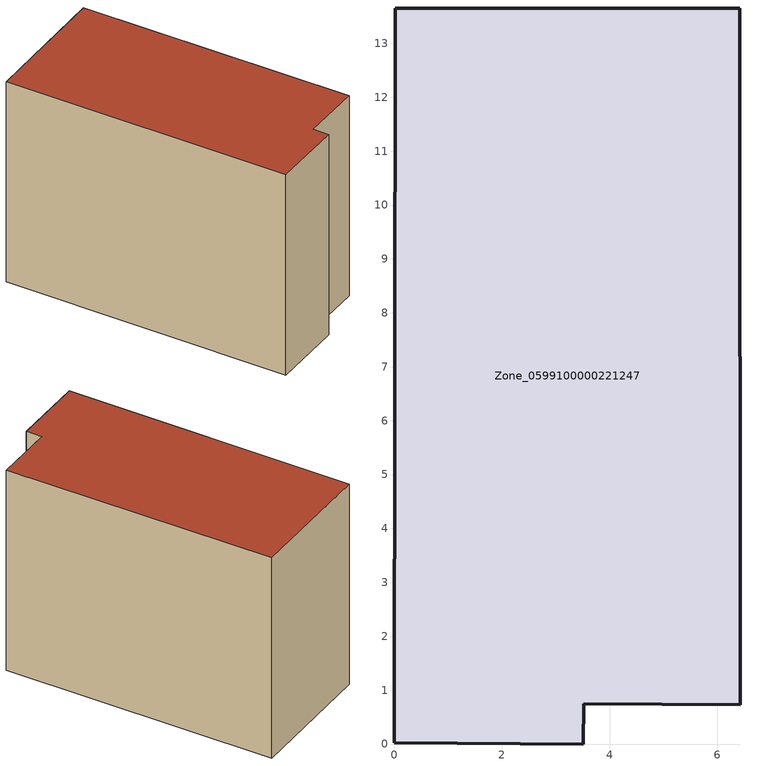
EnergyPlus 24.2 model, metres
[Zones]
Zone_0599100000221247
 floor ground (C_G): 3.52,0.75 3.51,0 0,0.02 0.02,13.65 6.42,13.66 6.43,0.73 z0
 wall outside (C_F): 0.02,13.65 0,0.02 3.51,0 3.52,0.75 6.43,0.73 6.42,13.66 0.02,13.65 z0:10.15
 roof outside (C_R): 6.43,0.73 6.42,13.66 0.02,13.65 0,0.02 3.51,0 3.52,0.75 z10.15
[BUILDING]
Pand.0599100000221247: North Axis=0; Terrain=City; Loads Convergence Tolerance Value=0.04; Temperature Convergence Tolerance Value=0.4; Solar Distribution=FullExterior; Maximum Number of Warmup Days=25; Minimum Number of Warmup Days=1
[Site:Location]
Rotterdam.The.Hague.AP_ZH_NLD Design_Conditions: Latitude=51.96; Longitude=4.45; Time Zone=1; Elevation=-4.5
[SITE:GROUNDTEMPERATURE:BUILDINGSURFACE]
18, 18, 18, 18, 18, 18, 18, 18, 18, 18, 18, 18
[MATERIAL] Thermal Absorptance=0.9; Solar Absorptance=0.7; Visible Absorptance=0.7
Name | Roughness | Thickness | Conductivity | Density | Specific Heat
G.TI.1946 | MediumSmooth | 0.15 | 1 | 540 | 1210
F.TI.1946 | Rough | 0.3 | 0.857143 | 1920 | 840
R.TI.1946 | MediumRough | 0.2 | 0.1 | 1500 | 1000
[CONSTRUCTION]
C_G: G.TI.1946
C_F: F.TI.1946
C_R: R.TI.1946
[ZONE]
Zone_0599100000221247: Type=1; Multiplier=1; Ceiling Height=Autocalculate; Volume=Autocalculate; Floor Area=autocalculate; Part of Total Floor Area=Yes
[ZONEINFILTRATION:DESIGNFLOWRATE]
Infil_Zone_0599100000221247: Zone or ZoneList or Space or SpaceList=Zone_0599100000221247; Schedule=AlwaysOn; Design Flow Rate Calculation Method=Flow/Area; Flow Rate per Floor Area=0.003; Constant Term Coefficient=1; Temperature Term Coefficient=0; Velocity Term Coefficient=0; Velocity Squared Term Coefficient=0
[HVACTEMPLATE:ZONE:IDEALLOADSAIRSYSTEM]
Zone_0599100000221247: Maximum Heating Supply Air Temperature=50; Minimum Cooling Supply Air Temperature=13; Maximum Heating Supply Air Humidity Ratio=0.0156; Minimum Cooling Supply Air Humidity Ratio=0.0077; Heating Limit=NoLimit; Cooling Limit=NoLimit; Dehumidification Control Type=ConstantSensibleHeatRatio; Cooling Sensible Heat Ratio=0.7; Dehumidification Setpoint=60; Humidification Control Type=None; Humidification Setpoint=30; Outdoor Air Method=None; Outdoor Air Flow Rate per Person=0.00944; Outdoor Air Flow Rate per Zone Floor Area=0; Outdoor Air Flow Rate per Zone=0; Demand Controlled Ventilation Type=None; Outdoor Air Economizer Type=NoEconomizer; Heat Recovery Type=None; Sensible Heat Recovery Effectiveness=0.7; Latent Heat Recovery Effectiveness=0.65
[ZONECONTROL:THERMOSTAT]
ThermostatControl_Zone_0599100000221247: Zone or ZoneList=Zone_0599100000221247; Control Type Schedule=DualSetpointControlType; Control 1=Thermostat_Zone_0599100000221247; Temperature Difference Between Cutout And Setpoint=0
[THERMOSTATSETPOINT:DUALSETPOINT]
Thermostat_Zone_0599100000221247: Heating Setpoint Temperature Schedule=HeatingSetpoint_Zone_0599100000221247; Cooling Setpoint Temperature Schedule=CoolingSetpoint_Zone_0599100000221247
[SCHEDULE:COMPACT]
HeatingSetpoint_Zone_0599100000221247: Through: 12/31, For: AllDays, Until: 24:00, 21
CoolingSetpoint_Zone_0599100000221247: Through: 12/31, For: AllDays, Until: 24:00, 24
DualSetpointControlType: Through: 12/31, For: AllDays, Until: 24:00, 4
AlwaysOn: Through: 12/31, For: AllDays, Until: 24:00, 1
